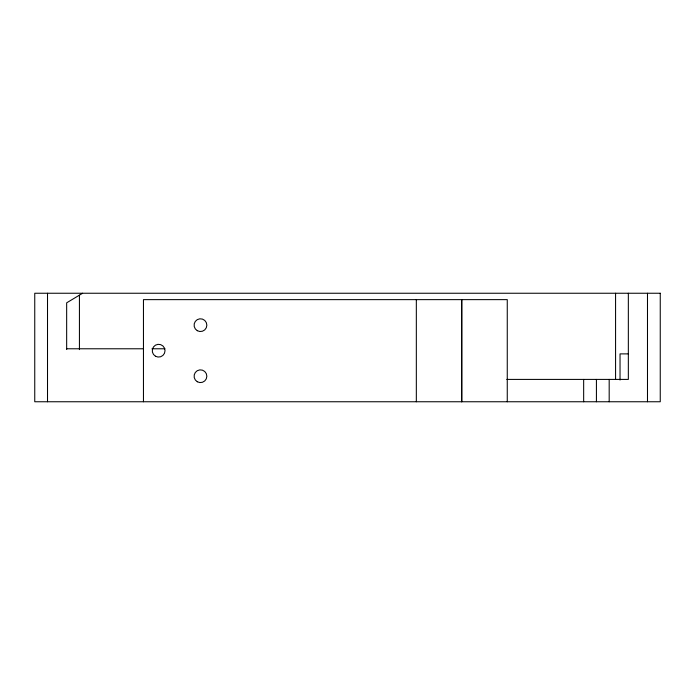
<?xml version="1.0" encoding="UTF-8"?>
<svg xmlns="http://www.w3.org/2000/svg" width="695" height="695" viewBox="0 0 695 695"><rect width="100%" height="100%" fill="white"/><g stroke="black" fill="none" stroke-linecap="round" stroke-linejoin="round"><path stroke-width="1.04" d="M82.618 293.247L66.659 302.82L66.659 349.481M66.659 348.777L143.352 348.777M151.996 348.777L164.958 348.777M628.341 353.885L620.036 353.885L620.036 380.052M506.777 379.409L628.341 379.409L628.341 293.247M647.488 293.247L647.488 401.753M615.57 293.247L615.57 379.305M609.185 379.409L609.185 401.753M596.423 379.409L596.423 401.753M583.661 379.409L583.661 401.753M507.263 401.753L507.263 299.632L143.457 299.632L143.457 401.753M461.801 299.632L461.801 401.753M461.662 299.632L461.662 401.753M416.331 299.632L416.331 401.753M79.43 295.166L79.43 349.602M47.512 293.247L47.512 401.753M660.25 293.247L34.75 293.247L34.75 401.753L660.25 401.753L660.25 293.247M155.454 356.222A6.385 6.385 0 0 0 165.028 350.688A6.385 6.385 0 0 0 155.454 345.163A6.385 6.385 0 0 0 155.454 356.222M197.276 330.69A6.385 6.385 0 0 0 206.849 325.164A6.385 6.385 0 0 0 197.276 319.631A6.385 6.385 0 0 0 197.276 330.69M197.276 381.746A6.385 6.385 0 0 0 206.849 376.221A6.385 6.385 0 0 0 197.276 370.696A6.385 6.385 0 0 0 197.276 381.746"/></g></svg>
